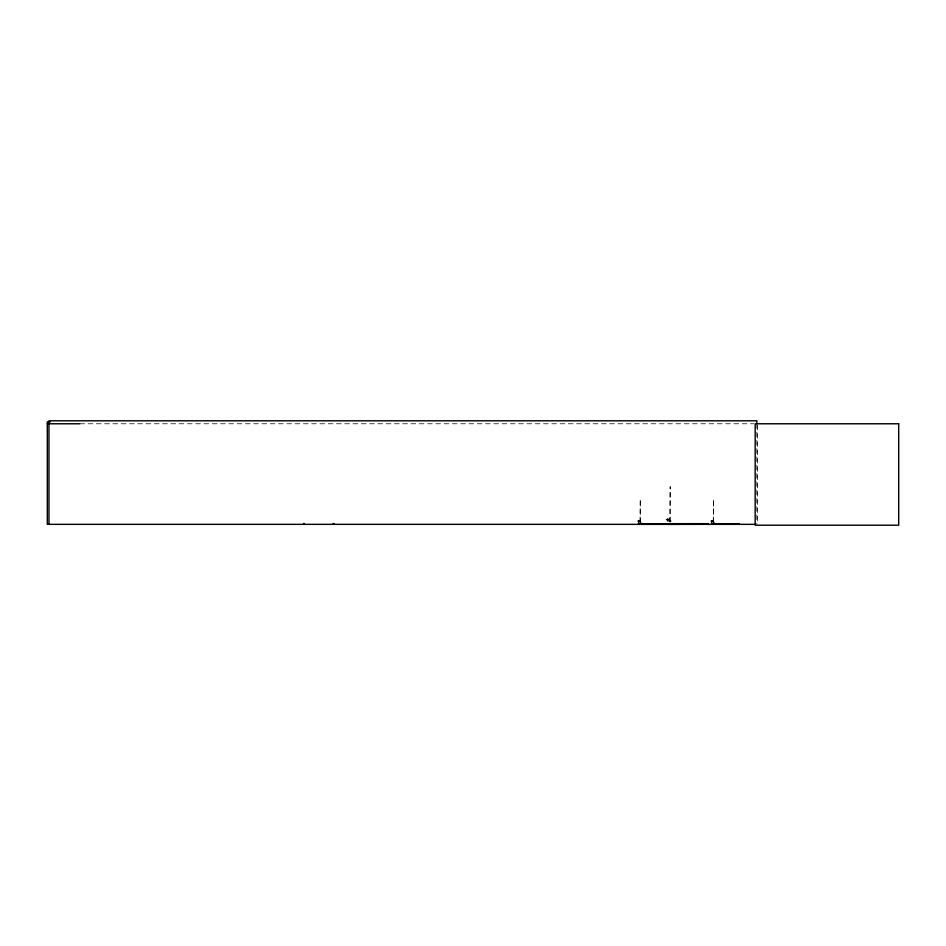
<?xml version="1.0" encoding="UTF-8"?>
<svg xmlns="http://www.w3.org/2000/svg" width="946" height="946" viewBox="0 0 946 946"><rect width="100%" height="100%" fill="white"/><g stroke="black" fill="none" stroke-linecap="round" stroke-linejoin="round"><path stroke-width="0.71" stroke-dasharray="4.73 3.55" d="M639.709 521.4L638.716 520.808L639.047 521.483M638.609 521.163L638.988 520.962M638.822 521.483L638.574 520.726M667.58 520.194C668.254 517.923 667.734 520.844 668.704 519.106M667.58 518.952L667.651 520.182L667.876 519.295M667.982 519.886C667.557 518.124 669.354 520.596 668.207 519.058M669.106 519.295L668.846 520.099M712.977 521.542L712.657 520.974M669.07 519.969L668.988 519.047L668.444 519.827M668.586 519.886L668.408 519.283M639.65 521.459L639.768 520.726L639.058 521.329M669.366 518.952L669.378 519.969M712.823 521.459L712.527 520.95M639.307 521.447L639.271 520.808M712.433 520.974L711.794 521.376M711.794 520.726L712.575 521.435M669.437 519.744L666.043 519.721L669.662 519.579M669.354 519.957L669.378 518.976M668.881 519.2L668.964 519.874M79.807 423.773L753.69 423.773M639.922 520.986L637.533 521.033L639.922 521.305M667.155 521.033L671.353 521.033M713.13 520.986L710.742 521.033L713.13 521.305M638.254 522.121L641.045 522.121L641.045 523.883M711.475 522.121L714.254 522.121L714.254 523.883M757.415 425.227L757.415 524.344M756.835 423.773L756.835 524.344M713.473 522.795L713.473 499.086L713.26 522.795M711.711 522.535L711.711 520.56L711.475 522.535M670.17 522.05L670.17 486.504L669.839 522.05M667.521 520.927L667.521 518.704L667.155 520.927M640.253 522.795L640.253 499.086L640.04 522.795M638.503 522.535L638.503 520.56L638.254 522.535"/><path stroke-width="1.42" d="M50.256 421.869L47.3 421.869L47.3 524.344L755.357 524.344M47.3 423.773L79.748 423.773M665.736 523.883L638.231 524.309L665.736 524.297L665.712 523.528M738.956 523.883L711.451 523.883L738.956 524.309L738.932 523.528M638.231 524.072L665.736 524.072M667.119 523.978L708.377 523.978M711.451 524.072L738.956 524.072M756.835 423.773L756.835 420.804L48.967 420.804L48.967 524.344M333.997 523.505L333.997 524.344M333.146 523.505L333.146 524.344M304.411 523.505L304.411 524.344M303.571 523.505L303.571 524.344M898.7 423.773L755.168 423.773L755.168 525.196L898.7 525.196L898.7 423.773M708.377 523.67L667.119 523.67L667.131 524.344L708.377 524.285L708.329 523.67"/></g></svg>
